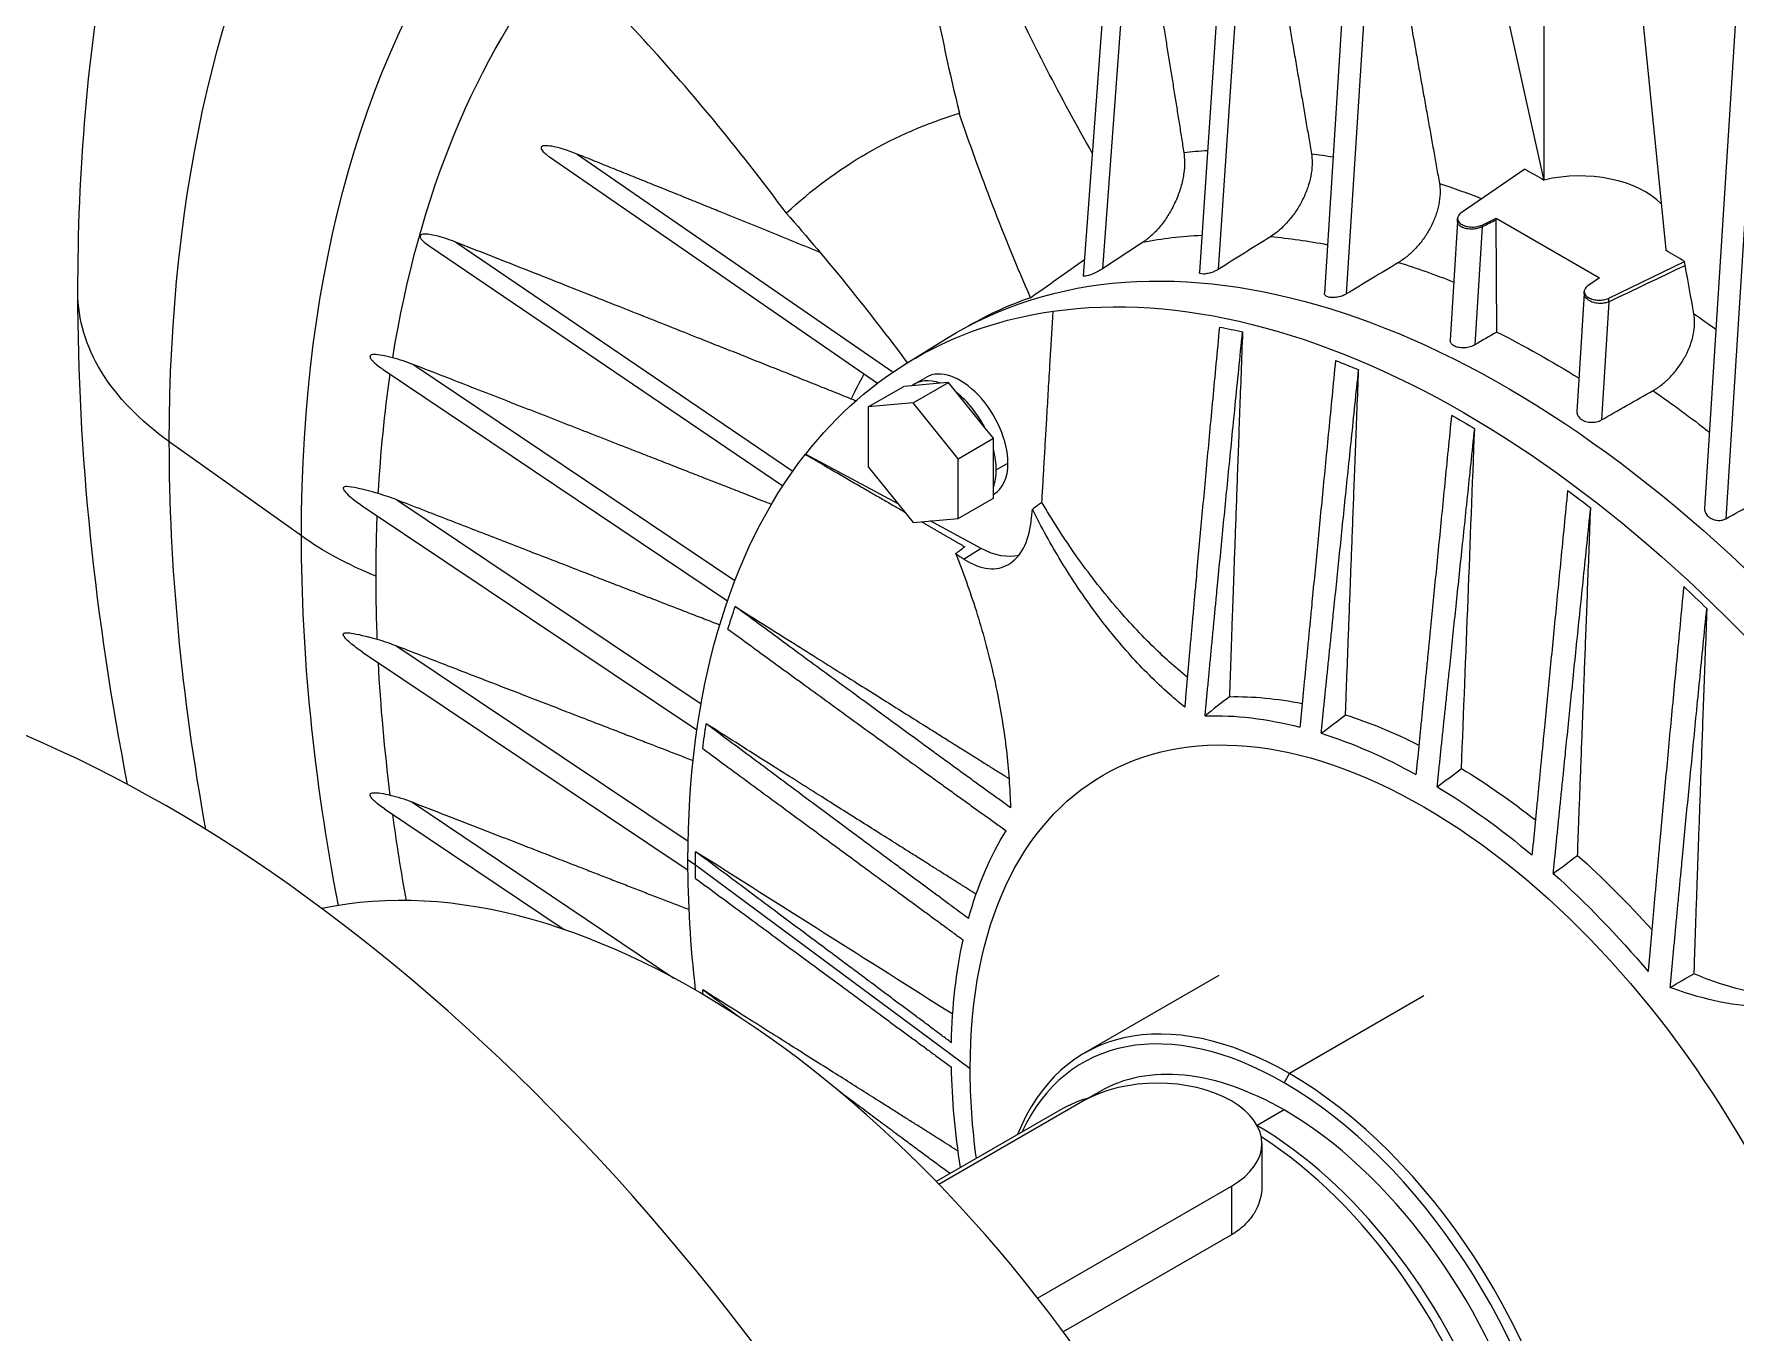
# Model space of a CAD drawing. Header units: millimetres. Extents: x -2122 to 22797, y 3569 to 89276.
# Drawn here: x 7335.1 to 7563.2, y 81952.8 to 82126.9 of the extents above; entities that cross this region are included whole.
import ezdxf

# ---------------------------------------------------------------- set-up
doc = ezdxf.new("R2010")
doc.units = ezdxf.units.MM
doc.header["$LTSCALE"] = 20
doc.layers.add('IA-TRAZ', color=8, linetype='Continuous', lineweight=5)

# ---------------------------------------------------------------- blocks, each defined once
blk = doc.blocks.new('A$C6cb7b9ed')
at = {"color": 0, "linetype": 'Continuous', "lineweight": 0, "extrusion": (2.77556e-16, 0.816497, 0.57735)}
for p, q in [((-932.3, 6239.44), (-932.3, 6141.02)), ((-973.99, 6195.42), (-978.48, 6128.57)), ((-971.71, 6192.07), (-975.94, 6128.94)), ((-957.48, 6192.23), (-961.7, 6125.73)), ((-989.56, 6188.86), (-994.04, 6128.09)), ((-954.82, 6188.1), (-958.78, 6125.64)), ((-987.28, 6185.72), (-991.46, 6129.02)), ((-932.3, 6141.02), (-942.03, 6184.83)), ((-920, 6172.11), (-915.97, 6131.6)), ((-906.55, 6163.08), (-910.75, 6096.89)), ((-903.93, 6158.37), (-907.91, 6095.5)), ((-1065.59, 6144.02), (-1021.62, 6113.68)), ((-1061.88, 6144.39), (-1019.54, 6115.17)), ((-934.87, 6142.37), (-943.39, 6136.5)), ((-943.86, 6135.34), (-944.84, 6119.43)), ((-943.86, 6135.32), (-943.86, 6135.76)), ((-940.56, 6134.63), (-941.54, 6118.83)), ((-940.56, 6134.88), (-938.69, 6135.79)), ((-940.56, 6134.63), (-940.56, 6134.88)), ((-938.69, 6135.79), (-924.84, 6127.79)), ((-938.69, 6135.55), (-938.69, 6135.79)), ((-938.61, 6120.54), (-938.69, 6135.55)), ((-1081.73, 6132.1), (-1034.3, 6099.92)), ((-1078.15, 6132.59), (-1032.95, 6101.91)), ((-923.61, 6125.07), (-913.44, 6130)), ((-913.35, 6129.48), (-913.44, 6130)), ((-924.84, 6127.79), (-926.41, 6126.71)), ((-926.88, 6125.71), (-927.86, 6109.83)), ((-926.88, 6125.69), (-926.88, 6125.96)), ((-998.07, 6123.32), (-998.04, 6123.34)), ((-923.61, 6124.59), (-924.58, 6108.75)), ((-923.61, 6124.59), (-923.61, 6125.07)), ((-1017.89, 6116.24), (-1012.38, 6119.66)), ((-1083.78, 6116.16), (-1040.73, 6087.22)), ((-1087.86, 6115.51), (-1041.73, 6084.49)), ((-1016.62, 6113.59), (-1015.07, 6114.49)), ((-1022.85, 6110.5), (-1018.11, 6113.23)), ((-1017.01, 6113.33), (-1018.11, 6113.23)), ((-1013.2, 6113.67), (-1017.01, 6113.33)), ((-1016.84, 6111.03), (-1012.1, 6113.77)), ((-1012.1, 6113.77), (-1013.2, 6113.67)), ((-1010.99, 6112.4), (-1012.1, 6113.77)), ((-1007.19, 6107.66), (-1010.99, 6112.4)), ((-1016.84, 6111.03), (-1022.85, 6110.5)), ((-1022.85, 6110.5), (-1022.85, 6102.48)), ((-1010.82, 6103.56), (-1016.84, 6111.03)), ((-1006.09, 6106.29), (-1007.19, 6107.66)), ((-1098.83, 6093.2), (-1116.55, 6105.83)), ((-1010.82, 6103.56), (-1006.09, 6106.29)), ((-1006.09, 6104.82), (-1006.09, 6106.29)), ((-1006.09, 6099.75), (-1006.09, 6104.82)), ((-1031.25, 6104.17), (-1031.28, 6104.14)), ((-1018.84, 6097.51), (-1031.25, 6104.17)), ((-1022.85, 6102.48), (-1016.84, 6095.01)), ((-1010.82, 6095.54), (-1010.82, 6103.56)), ((-1005.7, 6102.06), (-1004.14, 6102.96)), ((-1086.07, 6098.04), (-1045.26, 6070.72)), ((-1010.82, 6095.54), (-1006.09, 6098.28)), ((-1006.09, 6098.28), (-1006.09, 6099.75)), ((-1006.09, 6098.77), (-1006.02, 6098.82)), ((-1090.69, 6097.26), (-1045.82, 6067.22)), ((-1016.84, 6095.01), (-1010.82, 6095.54)), ((-1007.72, 6091.53), (-1014.57, 6095.21)), ((-1007.72, 6091.53), (-1009.99, 6090.08)), ((-1090.63, 6077.62), (-1047.02, 6048.42)), ((-1086.17, 6078.51), (-1047, 6052.29)), ((-1084.04, 6057.55), (-1048.92, 6033.93)), ((-1087.69, 6056.61), (-1063.62, 6040.43)), ((-1046.01, 6049.09), (-1047.02, 6049.73)), ((-1009.19, 6021.77), (-1046.01, 6049.09)), ((-975.87, 6034.27), (-993.9, 6023.86)), ((-948.38, 6031.54), (-966.41, 6021.13)), ((-967.12, 6019.91), (-966.41, 6021.13)), ((-991.87, 6018.71), (-993.29, 6017.89)), ((-997.07, 6016.28), (-1013.75, 6006.65)), ((-993.99, 6017.48), (-1013.39, 6006.28)), ((-967.12, 6016.26), (-970.73, 6014.17)), ((-970.09, 6011.76), (-970.09, 6006.06)), ((-1000.17, 5991.05), (-974.19, 6006.05)), ((-974.19, 6006.05), (-974.19, 5999.52)), ((-974.19, 5999.52), (-996.72, 5986.51))]:
    blk.add_line(p, q, dxfattribs=at)
at = {"color": 0, "linetype": 'Continuous', "lineweight": 0, "extrusion": (1.88578e-16, 1.72974e-16, -1)}
blk.add_ellipse((-929.25, 5997.7), major_axis=(132.44, -229.39), ratio=0.57735, start_param=-2.301252, end_param=-1.365658, dxfattribs=at)
at = {"color": 0, "linetype": 'Continuous', "lineweight": 0, "extrusion": (2.36652e-16, 2.0073e-16, -1)}
for centre, major_axis, start_param, end_param in [((-929.25, 5997.7), (-132.44, 229.39), -0.785398, -0.318461), ((-937.42, 5992.99), (-73.6, 127.49), -0.018517, 2.288212)]:
    blk.add_ellipse(centre, major_axis=major_axis, ratio=0.57735, start_param=start_param, end_param=end_param, dxfattribs=at)
at = {"color": 0, "linetype": 'Continuous', "lineweight": 0, "extrusion": (1.12748e-16, 1.93293e-16, -1)}
for centre, major_axis, start_param, end_param in [((-931.34, 5996.5), (118.44, -205.14), -2.289595, -1.805667), ((-948.02, 5986.87), (45.05, -78.02), -2.333844, -2.132482)]:
    blk.add_ellipse(centre, major_axis=major_axis, ratio=0.57735, start_param=start_param, end_param=end_param, dxfattribs=at)
at = {"color": 0, "linetype": 'Continuous', "lineweight": 0, "extrusion": (1.81141e-16, 2.96878e-16, -1)}
for centre, major_axis, start_param, end_param in [((-931.34, 5996.5), (-118.44, 205.14), -0.785398, -0.234871), ((-929.25, 5997.7), (-132.44, 229.39), -1.01469, -0.785398)]:
    blk.add_ellipse(centre, major_axis=major_axis, ratio=0.57735, start_param=start_param, end_param=end_param, dxfattribs=at)
at = {"color": 0, "linetype": 'Continuous', "lineweight": 0, "extrusion": (3.69184e-17, 2.13611e-16, -1)}
blk.add_ellipse((-931.02, 5996.68), major_axis=(-111.59, 193.28), ratio=0.57735, start_param=-0.616804, end_param=-0.219952, dxfattribs=at)
at = {"color": 0, "linetype": 'Continuous', "lineweight": 0, "extrusion": (2.81007e-16, 2.90437e-16, -1)}
blk.add_ellipse((-936.01, 5993.8), major_axis=(-87.01, 150.71), ratio=0.57735, start_param=-0.133683, end_param=0.133683, dxfattribs=at)
at = {"color": 0, "linetype": 'Continuous', "lineweight": 0, "extrusion": (1.36785e-16, 2.0717e-16, -1)}
blk.add_ellipse((-883.66, 6147.92), major_axis=(-99.87, 172.98), ratio=0.57735, start_param=-1.374315, end_param=-1.238393, dxfattribs=at)
at = {"color": 0, "linetype": 'Continuous', "lineweight": 0, "extrusion": (1.28814e-17, 1.99733e-16, -1)}
for centre, major_axis, start_param, end_param in [((-923.04, 6001.29), (-78.74, 136.38), 0.242488, 0.275537), ((-928.12, 5998.36), (-74.08, 128.3), 0.199688, 0.287545)]:
    blk.add_ellipse(centre, major_axis=major_axis, ratio=0.57735, start_param=start_param, end_param=end_param, dxfattribs=at)
at = {"color": 0, "linetype": 'Continuous', "lineweight": 0, "extrusion": (3.29081e-16, 3.18193e-16, -1)}
blk.add_ellipse((-923.04, 6001.29), major_axis=(78.74, -136.38), ratio=0.57735, start_param=-2.727653, end_param=-2.699693, dxfattribs=at)
at = {"color": 0, "linetype": 'Continuous', "lineweight": 0, "extrusion": (-5.07371e-18, 5.86526e-34, -1)}
blk.add_ellipse((-1614.16, 5737.74), major_axis=(976.02, 0), ratio=0.57735, start_param=-0.801011, end_param=-0.797311, dxfattribs=at)
at = {"color": 0, "linetype": 'Continuous', "lineweight": 0}
for centre, major_axis, ratio, start_param, end_param in [((-927.52, 6134.24), (-12.5, 0), 0.57735, -2.636312, -1.180258), ((-856.97, 6031.58), (1497.52, 731.35), 0.077587, 1.587482, 1.588732), ((-361.42, 2446.35), (-2758.05, -4066.62), 0.629927, -2.15259, -2.151128), ((-122.24, -85.76), (-4571.05, -6730.66), 0.629512, -2.182023, -2.180887), ((-1614.28, 5737.81), (-976.02, 0), 0.57735, -2.371807, -2.368107), ((-936.01, 5993.8), (-73.59, 127.46), 0.57735, -0.109648, -0.002594), ((-1012.1, 6105.75), (-4.53, 7.84), 0.57735, -0.612225, 0.088627), ((-1010.54, 6106.65), (-4.53, 7.84), 0.57735, -2.356194, 0), ((-1012.1, 6105.75), (-4.52, 7.84), 0.57735, -1.659423, -0.958571), ((-1012.1, 6105.75), (-4.53, 7.84), 0.57735, -2.356194, -2.005768), ((-1010.54, 6106.65), (4.53, -7.84), 0.57735, 0, 0.785398), ((-1012.1, 6105.75), (-4.53, 7.84), 0.57735, -2.706621, -2.356194), ((-1116.69, 5889.48), (102.5, -177.54), 0.57735, 0, 3.141593), ((-5611.52, 8182.88), (6054.41, 462.1), 0.586302, -0.75362, -0.753307), ((654.63, 6989.57), (2164.54, 165.21), 0.586302, -2.492489, -2.491656), ((-103.6, 1928.95), (-3006.35, -4941.4), 0.592266, -2.133676, -2.132882), ((-1045.98, 5930.31), (62.46, -108.18), 0.57735, 0.182797, 2.958796), ((-1207.61, 5836.99), (102.5, -177.54), 0.57735, -0.148371, 3.289964), ((-1237.91, 5819.5), (102.5, -177.54), 0.57735, 0, 3.141593), ((-966.41, 5976.25), (-27.49, 47.61), 0.57735, -0.785398, 0.428706), ((-967.12, 5975.84), (-26.99, 46.74), 0.57735, -0.785398, 0.38618), ((-984.09, 6011.76), (14, 0), 0.57735, -0.785398, 2.356194), ((-967.12, 5975.84), (-24.75, 42.87), 0.57735, -0.785398, 0), ((-966.41, 5976.25), (27.49, -47.61), 0.57735, -0.428706, 2.356194), ((-967.12, 5975.84), (26.99, -46.74), 0.57735, -0.38618, 2.356194), ((-972.07, 5972.98), (-25, 43.3), 0.57735, -0.14644, 0), ((-967.12, 5975.84), (24.75, -42.87), 0.57735, 0, 2.356194), ((-970.75, 5973.74), (24.75, -42.87), 0.57735, 0.190621, 2.354908), ((-972.07, 5972.98), (25, -43.3), 0.57735, 0, 2.302591)]:
    blk.add_ellipse(centre, major_axis=major_axis, ratio=ratio, start_param=start_param, end_param=end_param, dxfattribs=at)
at = {"color": 0, "linetype": 'Continuous', "lineweight": 0, "extrusion": (1.49667e-16, 4.06904e-16, -1)}
blk.add_ellipse((-923.04, 6001.29), major_axis=(78.74, -136.38), ratio=0.57735, start_param=-2.566685, end_param=-2.514787, dxfattribs=at)
at = {"color": 0, "linetype": 'Continuous', "lineweight": 0, "extrusion": (8.87111e-17, 1.79415e-16, -1)}
blk.add_ellipse((-1095.66, 6025.53), major_axis=(99.87, -172.98), ratio=0.57735, start_param=-1.903199, end_param=-1.770827, dxfattribs=at)
at = {"color": 0, "linetype": 'Continuous', "lineweight": 0, "extrusion": (3.64274e-16, 1.46215e-16, -1)}
blk.add_ellipse((-928.12, 5998.36), major_axis=(-74.08, 128.3), ratio=0.57735, start_param=0.38523, end_param=0.463274, dxfattribs=at)
at = {"color": 0, "linetype": 'Continuous', "lineweight": 0, "extrusion": (-1.09671e-16, 5.81346e-17, -1)}
blk.add_ellipse((-996.57, 6012.41), major_axis=(1226.59, 875.17), ratio=0.062701, start_param=-1.529781, end_param=-1.523899, dxfattribs=at)
at = {"color": 0, "linetype": 'Continuous', "lineweight": 0, "extrusion": (3.80874e-16, 2.83996e-16, -1)}
blk.add_ellipse((-928.12, 5998.36), major_axis=(74.08, -128.3), ratio=0.57735, start_param=-2.58406, end_param=-2.51185, dxfattribs=at)
at = {"color": 0, "linetype": 'Continuous', "lineweight": 0, "extrusion": (1.33067e-16, 2.69122e-16, -1)}
for start_param, end_param in [(0.227921, 1.342875), (-0.785398, -0.227921)]:
    blk.add_ellipse((-943.08, 5989.72), major_axis=(-73.5, 127.31), ratio=0.57735, start_param=start_param, end_param=end_param, dxfattribs=at)
at = {"color": 0, "linetype": 'Continuous', "lineweight": 0, "extrusion": (-2.31071e-17, 1.74014e-16, -1)}
blk.add_ellipse((-1048, 5937.09), major_axis=(1415.02, 690.12), ratio=0.072965, start_param=-1.447257, end_param=-1.439986, dxfattribs=at)
at = {"color": 0, "linetype": 'Continuous', "lineweight": 0, "extrusion": (4.29581e-19, -9.73532e-35, -1)}
blk.add_ellipse((-1073.8, 6125.82), major_axis=(-55, 0), ratio=0.57735, start_param=-0.680678, end_param=0, dxfattribs=at)
at = {"color": 0, "linetype": 'Continuous', "lineweight": 0, "extrusion": (2.53252e-16, 3.38511e-16, -1)}
blk.add_ellipse((-943.04, 5989.74), major_axis=(-73.5, 127.31), ratio=0.57735, start_param=-0.227906, end_param=0.227906, dxfattribs=at)
at = {"color": 0, "linetype": 'Continuous', "lineweight": 0, "extrusion": (2.45815e-16, 4.62415e-16, -1)}
blk.add_ellipse((-923.04, 6001.29), major_axis=(78.74, -136.38), ratio=0.57735, start_param=-2.258608, end_param=-2.231862, dxfattribs=at)
at = {"color": 0, "linetype": 'Continuous', "lineweight": 0, "extrusion": (2.08896e-16, 2.48804e-16, -1)}
blk.add_ellipse((-943.12, 5989.69), major_axis=(72.75, -126.01), ratio=0.57735, start_param=-2.679275, end_param=-2.647624, dxfattribs=at)
at = {"color": 0, "linetype": 'Continuous', "lineweight": 0, "extrusion": (-6.29482e-17, 2.20052e-16, -1)}
for centre, major_axis, start_param, end_param in [((-931.76, 5996.25), (73.85, -127.91), -2.421754, -2.316126), ((-948.02, 5986.87), (-45.05, 78.02), -0.515588, -0.300576)]:
    blk.add_ellipse(centre, major_axis=major_axis, ratio=0.57735, start_param=start_param, end_param=end_param, dxfattribs=at)
at = {"color": 0, "linetype": 'Continuous', "lineweight": 0, "extrusion": (3.494e-16, 3.94022e-16, -1)}
blk.add_ellipse((-943.12, 5989.69), major_axis=(72.75, -126.01), ratio=0.57735, start_param=-2.523257, end_param=-2.492738, dxfattribs=at)
at = {"color": 0, "linetype": 'Continuous', "lineweight": 0, "extrusion": (2.12615e-16, 1.86852e-16, -1)}
blk.add_ellipse((-931.02, 5996.68), major_axis=(-111.59, 193.28), ratio=0.57735, start_param=-0.723596, end_param=-0.630098, dxfattribs=at)
at = {"color": 0, "linetype": 'Continuous', "lineweight": 0, "extrusion": (1.77422e-16, 3.5883e-16, -1)}
blk.add_ellipse((-923.04, 6001.29), major_axis=(-78.74, 136.38), ratio=0.57735, start_param=-0.374801, end_param=-0.33756, dxfattribs=at)
at = {"color": 0, "linetype": 'Continuous', "lineweight": 0, "extrusion": (-1.03585e-16, 6.83926e-17, -1)}
blk.add_ellipse((-928.12, 5998.36), major_axis=(74.08, -128.3), ratio=0.57735, start_param=-2.256302, end_param=-2.183347, dxfattribs=at)
at = {"color": 0, "linetype": 'Continuous', "lineweight": 0, "extrusion": (-1.11022e-16, 1.92296e-16, -1)}
blk.add_ellipse((-943.12, 5989.69), major_axis=(72.75, -126.01), ratio=0.57735, start_param=-2.371279, end_param=-2.34111, dxfattribs=at)
at = {"color": 0, "linetype": 'Continuous', "lineweight": 0, "extrusion": (-1.48742e-17, 2.47807e-16, -1)}
blk.add_ellipse((-943.12, 5989.69), major_axis=(72.75, -126.01), ratio=0.57735, start_param=-2.219651, end_param=-2.189132, dxfattribs=at)
at = {"color": 0, "linetype": 'Continuous', "lineweight": 0, "extrusion": (-1.11556e-17, 1.85856e-16, -1)}
blk.add_ellipse((-931.02, 5996.68), major_axis=(-111.59, 193.28), ratio=0.57735, start_param=-0.785398, end_param=-0.740364, dxfattribs=at)
at = {"color": 0, "linetype": 'Continuous', "lineweight": 0, "extrusion": (-1.85437e-16, 2.94214e-16, -1)}
blk.add_ellipse((440.54, 6865.96), major_axis=(1057.98, 1895.58), ratio=0.52587, start_param=-2.257044, end_param=-2.256211, dxfattribs=at)
at = {"color": 0, "linetype": 'Continuous', "lineweight": 0, "extrusion": (-1.82619e-16, 3.56213e-16, -1)}
blk.add_ellipse((-1156.7, 10754.86), major_axis=(-2959.26, -5302.1), ratio=0.52587, start_param=-0.853801, end_param=-0.853488, dxfattribs=at)
at = {"color": 0, "linetype": 'Continuous', "lineweight": 0, "extrusion": (6.02365e-18, -1.3651e-33, -1)}
blk.add_ellipse((-1059.98, 6111.37), major_axis=(-50, 0), ratio=0.57735, start_param=-0.955526, end_param=-0.680678, dxfattribs=at)
at = {"color": 0, "linetype": 'Continuous', "lineweight": 0, "extrusion": (2.20052e-16, 6.29482e-17, -1)}
blk.add_ellipse((-931.34, 5996.5), major_axis=(-118.44, 205.14), ratio=0.57735, start_param=-1.029219, end_param=-0.785398, dxfattribs=at)
at = {"color": 0, "linetype": 'Continuous', "lineweight": 0, "extrusion": (-3.51927e-17, 1.71978e-16, -1)}
blk.add_ellipse((-1008.04, 6102.32), major_axis=(6.5, -11.26), ratio=0.57735, start_param=0.161986, end_param=0.750492, dxfattribs=at)
at = {"color": 0, "linetype": 'Continuous', "lineweight": 0, "extrusion": (2.88444e-16, 1.66533e-16, -1)}
blk.add_ellipse((-931.02, 5996.68), major_axis=(-111.59, 193.28), ratio=0.57735, start_param=-0.831218, end_param=-0.785398, dxfattribs=at)
at = {"color": 0, "linetype": 'Continuous', "lineweight": 0, "extrusion": (-1.85927e-17, 3.09759e-16, -1)}
blk.add_ellipse((-943.12, 5989.69), major_axis=(72.75, -126.01), ratio=0.57735, start_param=-2.064765, end_param=-2.033114, dxfattribs=at)
at = {"color": 0, "linetype": 'Continuous', "lineweight": 0, "extrusion": (1.57104e-16, 2.83e-16, -1)}
blk.add_ellipse((-943.12, 5989.69), major_axis=(-72.75, 126.01), ratio=0.57735, start_param=-0.493968, end_param=-0.462318, dxfattribs=at)
at = {"color": 0, "linetype": 'Continuous', "lineweight": 0, "extrusion": (1.60822e-16, 2.21048e-16, -1)}
blk.add_ellipse((-931.02, 5996.68), major_axis=(-111.59, 193.28), ratio=0.57735, start_param=-0.940941, end_param=-0.848029, dxfattribs=at)
at = {"color": 0, "linetype": 'Continuous', "lineweight": 0, "extrusion": (7.75554e-17, 3.6527e-16, -1)}
blk.add_ellipse((-948.38, 5986.66), major_axis=(-43, 74.48), ratio=0.57735, start_param=-0.785398, end_param=2.356194, dxfattribs=at)
at = {"color": 0, "linetype": 'Continuous', "lineweight": 0, "extrusion": (6.09555e-17, 2.27489e-16, -1)}
for centre, major_axis, start_param, end_param in [((-944.85, 5988.7), (-45.44, 78.71), 0.306616, 0.471366), ((-943.12, 5989.69), (-72.75, 126.01), -0.800482, -0.785398), ((-948.02, 5986.87), (-45.05, 78.02), -0.982433, -0.807749)]:
    blk.add_ellipse(centre, major_axis=major_axis, ratio=0.57735, start_param=start_param, end_param=end_param, dxfattribs=at)
at = {"color": 0, "linetype": 'Continuous', "lineweight": 0, "extrusion": (-1.35059e-16, 1.78418e-16, -1)}
blk.add_ellipse((-948.02, 5986.87), major_axis=(-45.05, 78.02), ratio=0.57735, start_param=0.300576, end_param=0.515588, dxfattribs=at)
at = {"color": 0, "linetype": 'Continuous', "lineweight": 0, "extrusion": (8.49925e-17, 2.41367e-16, -1)}
blk.add_ellipse((-944.85, 5988.7), major_axis=(45.44, -78.71), ratio=0.57735, start_param=-2.5766, end_param=-2.421712, dxfattribs=at)
at = {"color": 0, "linetype": 'Continuous', "lineweight": 0, "extrusion": (-1.42496e-16, 3.02322e-16, -1)}
blk.add_ellipse((-943.12, 5989.69), major_axis=(-72.75, 126.01), ratio=0.57735, start_param=-0.648855, end_param=-0.618336, dxfattribs=at)
at = {"color": 0, "linetype": 'Continuous', "lineweight": 0, "extrusion": (3.08763e-16, 2.42363e-16, -1)}
blk.add_ellipse((-948.02, 5986.87), major_axis=(45.05, -78.02), ratio=0.57735, start_param=-2.579907, end_param=-2.378545, dxfattribs=at)
at = {"color": 0, "linetype": 'Continuous', "lineweight": 0, "extrusion": (2.05178e-16, 3.10756e-16, -1)}
blk.add_ellipse((-944.85, 5988.7), major_axis=(45.44, -78.71), ratio=0.57735, start_param=-2.332745, end_param=-2.177643, dxfattribs=at)
at = {"color": 0, "linetype": 'Continuous', "lineweight": 0, "extrusion": (8.1274e-17, 3.03319e-16, -1)}
blk.add_ellipse((-931.02, 5996.68), major_axis=(-111.59, 193.28), ratio=0.57735, start_param=-1.012991, end_param=-0.954306, dxfattribs=at)
at = {"color": 0, "linetype": 'Continuous', "lineweight": 0, "extrusion": (2.25496e-16, 3.86585e-16, -1)}
blk.add_ellipse((-943.12, 5989.69), major_axis=(-72.75, 126.01), ratio=0.57735, start_param=-0.785398, end_param=-0.770314, dxfattribs=at)
at = {"color": 0, "linetype": 'Continuous', "lineweight": 0, "extrusion": (1.20185e-16, 6.93889e-17, -1)}
blk.add_ellipse((-944.85, 5988.7), major_axis=(45.44, -78.71), ratio=0.57735, start_param=-2.087451, end_param=-1.922341, dxfattribs=at)
at = {"color": 0, "linetype": 'Continuous', "lineweight": 0, "extrusion": (-8.32667e-17, 1.44222e-16, -1)}
blk.add_ellipse((-943.08, 5989.72), major_axis=(-73.5, 127.31), ratio=0.57735, start_param=-0.92613, end_param=-0.785398, dxfattribs=at)
at = {"color": 0, "linetype": 'Continuous', "lineweight": 0, "extrusion": (-1.14741e-16, 2.54248e-16, -1)}
blk.add_ellipse((-948.02, 5986.87), major_axis=(45.05, -78.02), ratio=0.57735, start_param=-2.086384, end_param=-1.871372, dxfattribs=at)
at = {"color": 0, "linetype": 'Continuous', "lineweight": 0, "extrusion": (1.29348e-16, 3.31074e-16, -1)}
blk.add_ellipse((-948.02, 5986.87), major_axis=(-45.05, 78.02), ratio=0.57735, start_param=-0.763048, end_param=-0.561685, dxfattribs=at)
at = {"color": 0, "linetype": 'Continuous', "lineweight": 0, "extrusion": (5.35184e-17, 3.51393e-16, -1)}
blk.add_ellipse((-943.12, 5989.69), major_axis=(-72.75, 126.01), ratio=0.57735, start_param=-0.927183, end_param=-0.921941, dxfattribs=at)
at = {"color": 0, "linetype": 'Continuous', "lineweight": 0, "extrusion": (9.16287e-18, 2.61685e-16, -1)}
blk.add_ellipse((-948.38, 5986.66), major_axis=(-43, 74.48), ratio=0.57735, start_param=-0.950354, end_param=-0.785398, dxfattribs=at)
at = {"color": 0, "linetype": 'Continuous', "lineweight": 0}
for points, knots in [([(-1128.8, 6125.82), (-1128.8, 6133.98), (-1128.47, 6142.06), (-1127.1, 6157.99), (-1126.06, 6165.85), (-1123.23, 6181.31), (-1121.44, 6188.9), (-1117.59, 6201.94), (-1115.7, 6207.45), (-1113.58, 6212.86)], [3.1415927, 3.1415927, 3.1415927, 3.1415927, 3.2360625, 3.2360625, 3.3305324, 3.3305324, 3.4250022, 3.4250022, 3.496288, 3.496288, 3.496288, 3.496288]), ([(-1018.96, 6211.92), (-1018.88, 6207.04), (-1018.66, 6202.03), (-1017.51, 6186.96), (-1016.14, 6176.63), (-1013.16, 6160.78), (-1011.98, 6155.31), (-1010.65, 6149.87)], [-16.425572, -16.425572, -16.425572, -16.425572, -14.839465, -14.839465, -11.76088, -11.76088, -10.153525, -10.153525, -10.153525, -10.153525]), ([(-992.83, 6144.53), (-997.04, 6151.93), (-1000.96, 6159.5), (-1008.12, 6174.91), (-1011.33, 6182.75), (-1015.09, 6193.32), (-1016.07, 6196.25), (-1016.97, 6199.14)], [-18.269155, -18.269155, -18.269155, -18.269155, -15.753125, -15.753125, -13.126105, -13.126105, -12.098383, -12.098383, -12.098383, -12.098383]), ([(-1033.84, 6136.47), (-1037.06, 6140.83), (-1040.38, 6145.06), (-1050.22, 6156.96), (-1056.94, 6164.2), (-1067.15, 6174.03), (-1070.63, 6177.17), (-1074.08, 6180.09)], [-98.863434, -98.863434, -98.863434, -98.863434, -97.256079, -97.256079, -94.177494, -94.177494, -92.591386, -92.591386, -92.591386, -92.591386]), ([(-1061.88, 6144.39), (-1063.17, 6144.9), (-1064.39, 6145.28), (-1065.57, 6145.48), (-1065.97, 6145.54), (-1066.38, 6145.49), (-1066.5, 6145.47), (-1066.63, 6145.4), (-1066.67, 6145.37), (-1066.71, 6145.29), (-1066.72, 6145.25), (-1066.72, 6145.18), (-1066.71, 6145.14), (-1066.68, 6145.05), (-1066.65, 6145), (-1066.57, 6144.87), (-1066.5, 6144.78), (-1066.28, 6144.55), (-1066.08, 6144.39), (-1065.81, 6144.17), (-1065.7, 6144.1), (-1065.59, 6144.02)], [-1.549919, -1.549919, -1.549919, -1.549919, -0.971197, -0.971197, -0.793161, -0.793161, -0.731802, -0.731802, -0.698645, -0.698645, -0.67686, -0.67686, -0.6574, -0.6574, -0.633993, -0.633993, -0.594334, -0.594334, -0.503077, -0.503077, -0.450592, -0.450592, -0.450592, -0.450592]), ([(-980.56, 6144.59), (-980.5, 6144.18), (-980.47, 6143.76), (-980.46, 6142.85), (-980.5, 6142.29), (-980.67, 6141.13), (-980.8, 6140.54), (-981.11, 6139.47), (-981.31, 6138.89), (-981.8, 6137.75), (-982.08, 6137.19), (-982.63, 6136.22), (-982.94, 6135.73), (-983.63, 6134.8), (-984, 6134.36), (-984.69, 6133.66), (-985.05, 6133.32), (-985.63, 6132.87), (-985.83, 6132.72), (-986.03, 6132.59)], [1.113423, 1.113423, 1.113423, 1.113423, 1.262787, 1.262787, 1.444831, 1.444831, 1.626874, 1.626874, 1.801977, 1.801977, 1.97708, 1.97708, 2.136367, 2.136367, 2.295655, 2.295655, 2.43743, 2.43743, 2.511224, 2.511224, 2.511224, 2.511224]), ([(-963.45, 6144.43), (-963.39, 6144.06), (-963.36, 6143.67), (-963.36, 6142.85), (-963.39, 6142.34), (-963.55, 6141.31), (-963.68, 6140.78), (-963.98, 6139.81), (-964.17, 6139.28), (-964.64, 6138.24), (-964.91, 6137.73), (-965.45, 6136.83), (-965.77, 6136.37), (-966.46, 6135.49), (-966.83, 6135.07), (-967.52, 6134.39), (-967.9, 6134.05), (-968.51, 6133.6), (-968.72, 6133.46), (-968.93, 6133.33)], [1.078208, 1.078208, 1.078208, 1.078208, 1.215798, 1.215798, 1.378313, 1.378313, 1.540827, 1.540827, 1.701431, 1.701431, 1.862035, 1.862035, 2.016155, 2.016155, 2.170275, 2.170275, 2.316008, 2.316008, 2.393905, 2.393905, 2.393905, 2.393905]), ([(-946.3, 6140.46), (-946.24, 6140.11), (-946.21, 6139.73), (-946.2, 6138.96), (-946.24, 6138.48), (-946.4, 6137.52), (-946.52, 6137.02), (-946.81, 6136.11), (-947, 6135.6), (-947.46, 6134.62), (-947.73, 6134.13), (-948.26, 6133.27), (-948.58, 6132.82), (-949.27, 6131.98), (-949.64, 6131.58), (-950.34, 6130.91), (-950.73, 6130.58), (-951.35, 6130.13), (-951.57, 6129.99), (-951.78, 6129.86)], [1.061406, 1.061406, 1.061406, 1.061406, 1.192799, 1.192799, 1.345119, 1.345119, 1.49744, 1.49744, 1.650047, 1.650047, 1.802655, 1.802655, 1.953608, 1.953608, 2.10456, 2.10456, 2.252518, 2.252518, 2.332722, 2.332722, 2.332722, 2.332722]), ([(-943.39, 6136.5), (-943.55, 6136.39), (-943.68, 6136.26), (-943.83, 6135.99), (-943.87, 6135.85), (-943.84, 6135.56), (-943.79, 6135.42), (-943.58, 6135.16), (-943.44, 6135.04), (-943.09, 6134.84), (-942.88, 6134.76), (-942.43, 6134.65), (-942.18, 6134.62), (-941.69, 6134.61), (-941.44, 6134.63), (-940.97, 6134.72), (-940.75, 6134.79), (-940.56, 6134.88)], [0, 0, 0, 0, 0.125, 0.125, 0.25, 0.25, 0.375, 0.375, 0.5, 0.5, 0.625, 0.625, 0.75, 0.75, 0.875, 0.875, 1, 1, 1, 1]), ([(-943.26, 6134.59), (-943.36, 6134.63), (-943.44, 6134.69), (-943.59, 6134.8), (-943.65, 6134.85), (-943.75, 6134.97), (-943.78, 6135.03), (-943.84, 6135.16), (-943.85, 6135.22), (-943.86, 6135.27)], [0.0000098, 0.0000098, 0.0000098, 0.0000098, 0.0394943, 0.0394943, 0.0780852, 0.0780852, 0.1129018, 0.1129018, 0.1546867, 0.1546867, 0.1546867, 0.1546867]), ([(-942.65, 6134.39), (-942.76, 6134.41), (-942.86, 6134.44), (-942.97, 6134.47), (-943.02, 6134.49), (-943.07, 6134.51), (-943.12, 6134.53), (-943.14, 6134.54), (-943.17, 6134.55), (-943.19, 6134.56), (-943.2, 6134.56), (-943.22, 6134.57), (-943.23, 6134.57), (-943.23, 6134.58), (-943.24, 6134.58), (-943.25, 6134.58), (-943.25, 6134.58), (-943.26, 6134.59), (-943.26, 6134.59)], [0.3864606, 0.3864606, 0.3864606, 0.3864606, 0.4432303, 0.4432303, 0.4432303, 0.4716151, 0.4716151, 0.4716151, 0.4858076, 0.4858076, 0.4858076, 0.4929038, 0.4929038, 0.4929038, 0.4964519, 0.4964519, 0.4964519, 0.5, 0.5, 0.5, 0.5]), ([(-940.56, 6134.63), (-940.61, 6134.61), (-940.7, 6134.57), (-940.9, 6134.5), (-940.99, 6134.47), (-941.27, 6134.4), (-941.47, 6134.37), (-941.72, 6134.34), (-941.77, 6134.34), (-941.95, 6134.33), (-942.08, 6134.33), (-942.36, 6134.35), (-942.51, 6134.37), (-942.65, 6134.39)], [0, 0, 0, 0, 0.0187651, 0.0187651, 0.0319013, 0.0319013, 0.0582336, 0.0582336, 0.0652743, 0.0652743, 0.0820716, 0.0820716, 0.1029622, 0.1029622, 0.1029622, 0.1029622]), ([(-1078.15, 6132.59), (-1078.93, 6132.89), (-1079.75, 6133.17), (-1081.19, 6133.55), (-1081.77, 6133.65), (-1082.36, 6133.67), (-1082.55, 6133.66), (-1082.75, 6133.59), (-1082.82, 6133.56), (-1082.89, 6133.49), (-1082.91, 6133.46), (-1082.93, 6133.38), (-1082.93, 6133.34), (-1082.92, 6133.26), (-1082.9, 6133.21), (-1082.85, 6133.1), (-1082.81, 6133.04), (-1082.68, 6132.87), (-1082.56, 6132.76), (-1082.23, 6132.45), (-1081.96, 6132.26), (-1081.73, 6132.1)], [-1.2042893, -1.2042893, -1.2042893, -1.2042893, -0.9920471, -0.9920471, -0.8001138, -0.8001138, -0.7228067, -0.7228067, -0.6893361, -0.6893361, -0.667435, -0.667435, -0.6504786, -0.6504786, -0.6331614, -0.6331614, -0.6081065, -0.6081065, -0.5581762, -0.5581762, -0.4533762, -0.4533762, -0.4533762, -0.4533762]), ([(-991.46, 6129.02), (-991.55, 6128.95), (-991.66, 6128.89), (-991.9, 6128.75), (-992.05, 6128.67), (-992.42, 6128.48), (-992.65, 6128.38), (-993.1, 6128.2), (-993.32, 6128.13), (-993.68, 6128.03), (-993.82, 6128), (-993.99, 6128.01), (-994.04, 6128.04), (-994.04, 6128.08), (-994.04, 6128.09), (-994.04, 6128.09)], [0, 0, 0, 0, 0.038261, 0.038261, 0.0869695, 0.0869695, 0.1644445, 0.1644445, 0.2497114, 0.2497114, 0.3314216, 0.3314216, 0.39639, 0.39639, 0.4003433, 0.4003433, 0.4003433, 0.4003433]), ([(-975.94, 6128.94), (-976.05, 6128.87), (-976.17, 6128.8), (-976.47, 6128.66), (-976.64, 6128.59), (-977.02, 6128.46), (-977.23, 6128.41), (-977.63, 6128.33), (-977.82, 6128.31), (-978.13, 6128.32), (-978.26, 6128.34), (-978.43, 6128.42), (-978.47, 6128.47), (-978.48, 6128.55), (-978.48, 6128.56), (-978.48, 6128.57)], [0, 0, 0, 0, 0.0435568, 0.0435568, 0.0990653, 0.0990653, 0.1659121, 0.1659121, 0.2351603, 0.2351603, 0.3034558, 0.3034558, 0.3624167, 0.3624167, 0.3714435, 0.3714435, 0.3714435, 0.3714435]), ([(-958.78, 6125.64), (-958.92, 6125.56), (-959.08, 6125.48), (-959.46, 6125.33), (-959.68, 6125.27), (-960.12, 6125.18), (-960.35, 6125.15), (-960.78, 6125.15), (-960.98, 6125.17), (-961.32, 6125.25), (-961.45, 6125.32), (-961.63, 6125.47), (-961.69, 6125.56), (-961.7, 6125.69), (-961.7, 6125.71), (-961.7, 6125.73)], [0, 0, 0, 0, 0.0570316, 0.0570316, 0.1239187, 0.1239187, 0.1942486, 0.1942486, 0.2658235, 0.2658235, 0.3367718, 0.3367718, 0.4019591, 0.4019591, 0.415515, 0.415515, 0.415515, 0.415515]), ([(-926.41, 6126.71), (-926.57, 6126.6), (-926.69, 6126.47), (-926.85, 6126.2), (-926.89, 6126.06), (-926.87, 6125.77), (-926.81, 6125.63), (-926.61, 6125.37), (-926.47, 6125.25), (-926.13, 6125.05), (-925.92, 6124.97), (-925.47, 6124.85), (-925.23, 6124.81), (-924.73, 6124.8), (-924.48, 6124.82), (-924.02, 6124.91), (-923.8, 6124.98), (-923.61, 6125.07)], [0, 0, 0, 0, 0.125, 0.125, 0.25, 0.25, 0.375, 0.375, 0.5, 0.5, 0.625, 0.625, 0.75, 0.75, 0.875, 0.875, 1, 1, 1, 1]), ([(-926.3, 6124.8), (-926.39, 6124.85), (-926.47, 6124.92), (-926.61, 6125.05), (-926.67, 6125.12), (-926.75, 6125.25), (-926.78, 6125.3), (-926.82, 6125.39), (-926.83, 6125.43), (-926.87, 6125.54), (-926.88, 6125.61), (-926.88, 6125.69)], [-0.13481879, -0.13481879, -0.13481879, -0.13481879, -0.11848362, -0.11848362, -0.10168414, -0.10168414, -0.09058602, -0.09058602, -0.08199173, -0.08199173, -0.06615029, -0.06615029, -0.06615029, -0.06615029]), ([(-924.98, 6124.37), (-925.07, 6124.38), (-925.19, 6124.39), (-925.44, 6124.44), (-925.55, 6124.46), (-925.78, 6124.53), (-925.89, 6124.58), (-926.11, 6124.68), (-926.21, 6124.73), (-926.3, 6124.8)], [-0.1547799, -0.1547799, -0.1547799, -0.1547799, -0.1127491, -0.1127491, -0.0776471, -0.0776471, -0.0392773, -0.0392773, -0.0000067, -0.0000067, -0.0000067, -0.0000067]), ([(-923.61, 6124.59), (-923.66, 6124.57), (-923.77, 6124.52), (-924.03, 6124.44), (-924.12, 6124.42), (-924.31, 6124.39), (-924.4, 6124.38), (-924.65, 6124.36), (-924.81, 6124.36), (-924.98, 6124.37)], [-0.1614911, -0.1614911, -0.1614911, -0.1614911, -0.1055308, -0.1055308, -0.0768197, -0.0768197, -0.0496418, -0.0496418, -0.0000169, -0.0000169, -0.0000169, -0.0000169]), ([(-917.67, 6112.69), (-917.45, 6112.81), (-917.23, 6112.95), (-916.6, 6113.38), (-916.21, 6113.7), (-915.51, 6114.35), (-915.14, 6114.73), (-914.45, 6115.55), (-914.14, 6115.99), (-913.6, 6116.82), (-913.34, 6117.28), (-912.88, 6118.24), (-912.69, 6118.73), (-912.4, 6119.62), (-912.28, 6120.1), (-912.13, 6121.05), (-912.09, 6121.51), (-912.09, 6122.27), (-912.12, 6122.64), (-912.19, 6122.99)], [-2.312704, -2.312704, -2.312704, -2.312704, -2.231851, -2.231851, -2.083338, -2.083338, -1.93541, -1.93541, -1.787482, -1.787482, -1.639378, -1.639378, -1.491274, -1.491274, -1.342337, -1.342337, -1.193399, -1.193399, -1.063748, -1.063748, -1.063748, -1.063748]), ([(-941.54, 6118.83), (-941.72, 6118.72), (-941.94, 6118.63), (-942.39, 6118.49), (-942.64, 6118.44), (-943.13, 6118.4), (-943.38, 6118.41), (-943.84, 6118.48), (-944.06, 6118.54), (-944.43, 6118.71), (-944.57, 6118.82), (-944.77, 6119.07), (-944.83, 6119.2), (-944.84, 6119.37), (-944.84, 6119.4), (-944.84, 6119.43)], [0, 0, 0, 0, 0.0732561, 0.0732561, 0.1466302, 0.1466302, 0.2221048, 0.2221048, 0.2993313, 0.2993313, 0.3763586, 0.3763586, 0.4499641, 0.4499641, 0.4654427, 0.4654427, 0.4654427, 0.4654427]), ([(-1086.6, 6117.08), (-1087.63, 6117.34), (-1088.51, 6117.51), (-1089.2, 6117.52), (-1089.35, 6117.51), (-1089.51, 6117.45), (-1089.55, 6117.43), (-1089.61, 6117.37), (-1089.63, 6117.34), (-1089.65, 6117.27), (-1089.65, 6117.24), (-1089.63, 6117.16), (-1089.62, 6117.13), (-1089.58, 6117.03), (-1089.54, 6116.97), (-1089.42, 6116.8), (-1089.31, 6116.68), (-1088.96, 6116.33), (-1088.6, 6116.03), (-1088.08, 6115.66), (-1087.97, 6115.58), (-1087.86, 6115.51)], [0.000001, 0.000001, 0.000001, 0.000001, 0.385459, 0.385459, 0.4897626, 0.4897626, 0.5351782, 0.5351782, 0.5648758, 0.5648758, 0.5883452, 0.5883452, 0.6129598, 0.6129598, 0.6505942, 0.6505942, 0.7318918, 0.7318918, 0.9416009, 0.9416009, 0.9958829, 0.9958829, 0.9958829, 0.9958829]), ([(-1083.78, 6116.16), (-1084.25, 6116.34), (-1084.73, 6116.52), (-1085.66, 6116.82), (-1086.14, 6116.97), (-1086.6, 6117.08)], [-0.3446529, -0.3446529, -0.3446529, -0.3446529, -0.1721189, -0.1721189, -0.000001, -0.000001, -0.000001, -0.000001]), ([(-927.86, 6109.83), (-927.86, 6109.81), (-927.86, 6109.78), (-927.85, 6109.59), (-927.8, 6109.42), (-927.61, 6109.11), (-927.47, 6108.96), (-927.11, 6108.72), (-926.9, 6108.62), (-926.44, 6108.48), (-926.2, 6108.44), (-925.72, 6108.43), (-925.48, 6108.45), (-925.01, 6108.55), (-924.78, 6108.64), (-924.58, 6108.75)], [0.1345396, 0.1345396, 0.1345396, 0.1345396, 0.1466302, 0.1466302, 0.2221048, 0.2221048, 0.2993313, 0.2993313, 0.3763586, 0.3763586, 0.4499641, 0.4499641, 0.5209837, 0.5209837, 0.5989489, 0.5989489, 0.5989489, 0.5989489]), ([(-1088.53, 6098.88), (-1089.61, 6099.19), (-1090.56, 6099.43), (-1091.89, 6099.72), (-1092.39, 6099.81), (-1092.86, 6099.82), (-1092.98, 6099.81), (-1093.12, 6099.76), (-1093.15, 6099.74), (-1093.2, 6099.69), (-1093.21, 6099.67), (-1093.23, 6099.62), (-1093.23, 6099.6), (-1093.22, 6099.54), (-1093.22, 6099.51), (-1093.19, 6099.43), (-1093.16, 6099.38), (-1093.08, 6099.25), (-1093, 6099.15), (-1092.71, 6098.82), (-1092.41, 6098.55), (-1091.78, 6098.03), (-1091.28, 6097.65), (-1090.69, 6097.26)], [0.000001, 0.000001, 0.000001, 0.000001, 0.399824, 0.399824, 0.710501, 0.710501, 0.823837, 0.823837, 0.872543, 0.872543, 0.900967, 0.900967, 0.925929, 0.925929, 0.951281, 0.951281, 0.988697, 0.988697, 1.063864, 1.063864, 1.275185, 1.275185, 1.613525, 1.613525, 1.613525, 1.613525]), ([(-1086.07, 6098.04), (-1086.48, 6098.2), (-1086.89, 6098.35), (-1087.71, 6098.63), (-1088.13, 6098.76), (-1088.53, 6098.88)], [-0.3020572, -0.3020572, -0.3020572, -0.3020572, -0.1509579, -0.1509579, -0.000001, -0.000001, -0.000001, -0.000001]), ([(-980.44, 6070.26), (-981.02, 6070.73), (-981.59, 6071.21), (-983.99, 6073.31), (-985.74, 6075.04), (-989.03, 6078.64), (-990.69, 6080.65), (-993.94, 6085.01), (-995.51, 6087.35), (-998.37, 6092.06), (-999.66, 6094.41), (-1000.85, 6096.78)], [8.690281, 8.690281, 8.690281, 8.690281, 8.940806, 8.940806, 9.750513, 9.750513, 10.568728, 10.568728, 11.386943, 11.386943, 12.141984, 12.141984, 12.141984, 12.141984]), ([(-980.09, 6074.26), (-981.74, 6075.61), (-983.33, 6077.05), (-986.6, 6080.26), (-988.39, 6082.19), (-991.91, 6086.38), (-993.64, 6088.63), (-996.8, 6093.16), (-998.24, 6095.42), (-999.58, 6097.71)], [9.039664, 9.039664, 9.039664, 9.039664, 9.73294, 9.73294, 10.544635, 10.544635, 11.35633, 11.35633, 12.107307, 12.107307, 12.107307, 12.107307]), ([(-910.75, 6096.89), (-910.75, 6096.87), (-910.75, 6096.86), (-910.76, 6096.68), (-910.72, 6096.5), (-910.56, 6096.15), (-910.44, 6095.99), (-910.12, 6095.7), (-909.94, 6095.57), (-909.53, 6095.39), (-909.32, 6095.33), (-908.91, 6095.27), (-908.7, 6095.27), (-908.39, 6095.32), (-908.28, 6095.35), (-908.08, 6095.42), (-907.99, 6095.45), (-907.91, 6095.5)], [0.1192399, 0.1192399, 0.1192399, 0.1192399, 0.1239187, 0.1239187, 0.1942486, 0.1942486, 0.2658235, 0.2658235, 0.3367718, 0.3367718, 0.4019591, 0.4019591, 0.462686, 0.462686, 0.4996676, 0.4996676, 0.5316829, 0.5316829, 0.5316829, 0.5316829]), ([(-1009.99, 6090.08), (-1009.93, 6090.04), (-1009.87, 6090), (-1008.83, 6089.35), (-1007.77, 6088.94), (-1005.77, 6088.73), (-1004.83, 6088.94), (-1003.3, 6089.83), (-1002.59, 6090.57), (-1001.53, 6092.54), (-1001.19, 6093.77), (-1001.03, 6095.11), (-1001.02, 6095.19), (-1001.01, 6095.26)], [-2.798379, -2.798379, -2.798379, -2.798379, -2.771358, -2.771358, -2.310356, -2.310356, -1.849353, -1.849353, -1.38835, -1.38835, -0.927348, -0.927348, -0.900327, -0.900327, -0.900327, -0.900327]), ([(-1011.14, 6090.84), (-1010.15, 6088.35), (-1009.23, 6085.79), (-1007.53, 6080.42), (-1006.77, 6077.6), (-1005.51, 6072.09), (-1005.02, 6069.4), (-1004.3, 6064.33), (-1004.03, 6061.73), (-1003.85, 6058.36), (-1003.81, 6057.57), (-1003.79, 6056.78)], [0.881389, 0.881389, 0.881389, 0.881389, 1.63643, 1.63643, 2.454645, 2.454645, 3.27286, 3.27286, 4.082567, 4.082567, 4.333092, 4.333092, 4.333092, 4.333092]), ([(-1090.63, 6077.62), (-1090.87, 6077.78), (-1091.1, 6077.94), (-1091.89, 6078.52), (-1092.39, 6078.93), (-1092.86, 6079.4), (-1092.98, 6079.54), (-1093.12, 6079.72), (-1093.15, 6079.78), (-1093.2, 6079.87), (-1093.21, 6079.91), (-1093.23, 6079.97), (-1093.23, 6080), (-1093.22, 6080.06), (-1093.22, 6080.08), (-1093.19, 6080.13), (-1093.16, 6080.15), (-1093.08, 6080.2), (-1093, 6080.21), (-1092.71, 6080.25), (-1092.41, 6080.21), (-1091.38, 6080.06), (-1090.14, 6079.77), (-1088.67, 6079.35)], [0.287192, 0.287192, 0.287192, 0.287192, 0.399824, 0.399824, 0.710501, 0.710501, 0.823837, 0.823837, 0.872543, 0.872543, 0.900967, 0.900967, 0.925929, 0.925929, 0.951281, 0.951281, 0.988697, 0.988697, 1.063864, 1.063864, 1.275185, 1.275185, 1.958403, 1.958403, 1.958403, 1.958403]), ([(-1088.67, 6079.35), (-1088.26, 6079.24), (-1087.84, 6079.11), (-1087, 6078.82), (-1086.58, 6078.67), (-1086.17, 6078.51)], [-0.3064472, -0.3064472, -0.3064472, -0.3064472, -0.1533089, -0.1533089, 0, 0, 0, 0]), ([(-1087.69, 6056.61), (-1088.25, 6056.98), (-1088.72, 6057.35), (-1089.2, 6057.8), (-1089.35, 6057.95), (-1089.51, 6058.16), (-1089.55, 6058.23), (-1089.61, 6058.35), (-1089.63, 6058.39), (-1089.65, 6058.48), (-1089.65, 6058.51), (-1089.63, 6058.57), (-1089.62, 6058.6), (-1089.58, 6058.66), (-1089.54, 6058.69), (-1089.42, 6058.75), (-1089.31, 6058.77), (-1088.96, 6058.8), (-1088.6, 6058.77), (-1087.78, 6058.65), (-1087.35, 6058.56), (-1086.93, 6058.47)], [0.1452759, 0.1452759, 0.1452759, 0.1452759, 0.385459, 0.385459, 0.4897626, 0.4897626, 0.5351782, 0.5351782, 0.5648758, 0.5648758, 0.5883452, 0.5883452, 0.6129598, 0.6129598, 0.6505942, 0.6505942, 0.7318918, 0.7318918, 0.9416009, 0.9416009, 1.1430475, 1.1430475, 1.1430475, 1.1430475]), ([(-1086.93, 6058.47), (-1086.46, 6058.36), (-1085.97, 6058.22), (-1085.01, 6057.91), (-1084.53, 6057.74), (-1084.04, 6057.55)], [-0.3527979, -0.3527979, -0.3527979, -0.3527979, -0.1767377, -0.1767377, 0, 0, 0, 0]), ([(-888.13, 6033.37), (-889.64, 6032.72), (-891.25, 6032.22), (-894.74, 6031.53), (-896.64, 6031.37), (-900.48, 6031.44), (-902.43, 6031.67), (-906.22, 6032.43), (-908.23, 6033), (-910.92, 6034), (-911.56, 6034.25), (-912.2, 6034.52)], [0.872413, 0.872413, 0.872413, 0.872413, 1.62339, 1.62339, 2.435085, 2.435085, 3.24678, 3.24678, 4.05755, 4.05755, 4.306406, 4.306406, 4.306406, 4.306406]), ([(-889.54, 6032.51), (-891.19, 6031.78), (-892.95, 6031.2), (-896.76, 6030.34), (-898.81, 6030.09), (-902.96, 6029.99), (-905.04, 6030.15), (-909.07, 6030.77), (-911.19, 6031.27), (-914.01, 6032.2), (-914.68, 6032.43), (-915.36, 6032.69)], [0.881389, 0.881389, 0.881389, 0.881389, 1.63643, 1.63643, 2.454645, 2.454645, 3.27286, 3.27286, 4.082567, 4.082567, 4.333092, 4.333092, 4.333092, 4.333092]), ([(-970.09, 6006.06), (-970.09, 6004.84), (-970.44, 6003.54), (-971.51, 6001.82), (-971.95, 6001.27), (-972.98, 6000.31), (-973.56, 5999.88), (-974.19, 5999.52)], [-1.060985, -1.060985, -1.060985, -1.060985, -0.530493, -0.530493, -0.265246, -0.265246, 0, 0, 0, 0])]:
    blk.add_open_spline(points, degree=3, knots=knots, dxfattribs=at)
for points, weights in [([(-971.71, 6192.07), (-966.86, 6164.45), (-963.45, 6144.43)], [1.0171122825, 1.02612438332, 1.00589557745]), ([(-954.82, 6188.1), (-949.84, 6160.35), (-946.3, 6140.46)], [1.0155938909, 1.02498873783, 1.00544866003]), ([(-987.28, 6185.72), (-983.37, 6162.44), (-980.56, 6144.59)], [1.01687454119, 1.02297596276, 1.0061289069]), ([(-1029.32, 6131.21), (-1044.04, 6137.23), (-1061.88, 6144.39)], [1.01538320517, 1.02225616673, 1.01779204941]), ([(-1025.13, 6111.56), (-1047.31, 6120.45), (-1078.15, 6132.59)], [1.0060794565, 1.02701942803, 1.01764376316]), ([(-999.58, 6097.71), (-998.92, 6109.32), (-998.07, 6123.32)], [1.22573041279, 1.1653041114, 1.09279132324]), ([(-975.79, 6121.2), (-978.74, 6089.86), (-980.44, 6070.26)], [1.0097875089, 1.05148570206, 1.02703000675]), ([(-977.71, 6069.09), (-975.88, 6088.72), (-972.69, 6120.55)], [1.02398670599, 1.05088089907, 1.00948827975]), ([(-972.69, 6120.55), (-973.8, 6090.44), (-974.45, 6071.65)], [1.12076877767, 1.37430579596, 1.58135501997]), ([(-1035.84, 6097.43), (-1056.25, 6105.44), (-1083.78, 6116.16)], [1.0094930316, 1.02444620817, 1.01587946794]), ([(-960.23, 6116.72), (-963.2, 6086.34), (-965, 6067.57)], [1.00866391237, 1.04530876691, 1.02057939411]), ([(-962.15, 6066.75), (-960.25, 6085.37), (-957.13, 6115.47)], [1.02015476916, 1.04456733463, 1.00854929074]), ([(-958.89, 6069.22), (-958.22, 6087), (-957.13, 6115.47)], [1.69683790034, 1.42876644386, 1.13684153643]), ([(-944.68, 6109.37), (-947.62, 6079.64), (-949.44, 6061.23)], [1.00831758301, 1.04305197184, 1.01927740822]), ([(-946.6, 6059.58), (-944.68, 6077.94), (-941.57, 6107.58)], [1.01927740822, 1.04305197184, 1.00831758301]), ([(-1031.28, 6104.14), (-1024.25, 6100.05), (-1017.96, 6096.4)], [1.09279132324, 1.13544569538, 1.17391793317]), ([(-1042.77, 6081.26), (-1061.52, 6088.53), (-1086.07, 6098.04)], [1.01160080026, 1.02253324839, 1.01489578108]), ([(-929.12, 6099.3), (-932.08, 6069.11), (-933.89, 6050.43)], [1.00854929074, 1.04456733463, 1.02015476916]), ([(-931.04, 6047.96), (-929.15, 6066.68), (-926.02, 6096.96)], [1.02057939411, 1.04530876691, 1.00866391237]), ([(-927.78, 6050.39), (-927.11, 6068.29), (-926.02, 6096.96)], [1.67258353042, 1.41712505982, 1.13361338927]), ([(-1015.72, 6095.11), (-1012.74, 6093.38), (-1009.91, 6091.75)], [1.18816677284, 1.20749873068, 1.22573041279]), ([(-913.56, 6086.42), (-916.6, 6054.49), (-918.33, 6034.81)], [1.00948827975, 1.05088089907, 1.02398670599]), ([(-1003.79, 6056.78), (-1018.13, 6067.12), (-1040.69, 6083.74)], [1.02703000675, 1.05148570206, 1.0097875089]), ([(-1040.69, 6083.74), (-1018.58, 6069.82), (-1003.99, 6060.69)], [1.11827332845, 1.33403306832, 1.51125058052]), ([(-915.36, 6032.69), (-913.57, 6052.23), (-910.46, 6083.49)], [1.02703000675, 1.05148570206, 1.0097875089]), ([(-910.46, 6083.49), (-911.57, 6053.42), (-912.2, 6034.52)], [1.11827913423, 1.3616902621, 1.5560473709]), ([(-1041.67, 6080.72), (-1018.74, 6063.98), (-1004.38, 6053.69)], [1.00948827975, 1.05088089907, 1.02398670599]), ([(-1086.17, 6078.51), (-1063.81, 6069.86), (-1046.34, 6063.1)], [1.01479547835, 1.02172482757, 1.01323226201]), ([(-1009.42, 6041.92), (-1022.89, 6051.88), (-1044.58, 6068.02)], [1.02057939411, 1.04530876691, 1.00866391237]), ([(-1008.4, 6045.18), (-1022.53, 6054.09), (-1044.58, 6068.02)], [1.64006079592, 1.39913772358, 1.13360683082]), ([(-1045.05, 6064.71), (-1023.51, 6048.85), (-1010.14, 6039.05)], [1.00854929074, 1.04456733463, 1.02015476916]), ([(-1084.04, 6057.55), (-1063.35, 6049.52), (-1046.87, 6043.11)], [1.01557219491, 1.02193607102, 1.0149585113]), ([(-1011.71, 6025.28), (-1024.82, 6035.07), (-1046, 6050.88)], [1.0192774102, 1.04305197607, 1.00831758376]), ([(-1046, 6047.29), (-1024.82, 6031.67), (-1011.71, 6021.99)], [1.0083175824, 1.04305196836, 1.01927740657]), ([(-1010.81, 6010.74), (-1024.39, 6019.31), (-1045.05, 6032.37)], [1.62771499638, 1.39134166498, 1.13683836935]), ([(-1040, 6028.61), (-1042.45, 6030.43), (-1045.05, 6032.37)], [1.01614207747, 1.01275830064, 1.00854929074]), ([(-1011.9, 6007.72), (-1018.52, 6012.63), (-1026.8, 6018.79)], [1.02301539574, 1.03277918591, 1.02892706291])]:
    blk.add_rational_spline(points, weights, degree=2, dxfattribs=at)
for points in [[(-932.28, 6140.91), (-932.29, 6140.95), (-932.3, 6140.99), (-932.3, 6141.02)], [(-943.86, 6135.27), (-943.86, 6135.28), (-943.86, 6135.3), (-943.86, 6135.32)], [(-951.78, 6129.86), (-954.11, 6128.45), (-956.45, 6127.05), (-958.78, 6125.64)], [(-915.97, 6131.6), (-915.97, 6131.56), (-915.97, 6131.53), (-915.96, 6131.49)], [(-912.19, 6122.99), (-912.58, 6125.15), (-912.96, 6127.31), (-913.35, 6129.48)], [(-1122.14, 6059.89), (-1126.49, 6082.2), (-1128.8, 6104.31), (-1128.8, 6125.82)], [(-938.61, 6120.54), (-939.58, 6119.97), (-940.56, 6119.4), (-941.54, 6118.83)], [(-924.58, 6108.75), (-922.28, 6110.06), (-919.98, 6111.37), (-917.67, 6112.69)], [(-1024.54, 6111.3), (-1024.73, 6111.39), (-1024.93, 6111.47), (-1025.13, 6111.56)], [(-943.34, 6062.01), (-942.75, 6077.2), (-942.16, 6092.39), (-941.57, 6107.58)], [(-907.91, 6095.5), (-905.56, 6096.81), (-903.21, 6098.11), (-900.87, 6099.42)], [(-962.15, 6066.75), (-961.07, 6067.57), (-959.98, 6068.4), (-958.89, 6069.22)], [(-946.6, 6059.58), (-945.51, 6060.39), (-944.42, 6061.2), (-943.34, 6062.01)], [(-1011.54, 6029.08), (-1023.03, 6036.35), (-1034.51, 6043.61), (-1046, 6050.88)], [(-931.04, 6047.96), (-929.95, 6048.77), (-928.87, 6049.58), (-927.78, 6050.39)], [(-915.36, 6032.69), (-914.31, 6033.3), (-913.25, 6033.91), (-912.2, 6034.52)]]:
    blk.add_open_spline(points, degree=3, dxfattribs=at)

msp = doc.modelspace()

# ---------------------------------------------------------------- block references
at = {"layer": 'IA-TRAZ'}
msp.add_blockref('A$C6cb7b9ed', (8469.77, 75966.46, 10192.11), dxfattribs=at)

doc.saveas('drawing.dxf')
